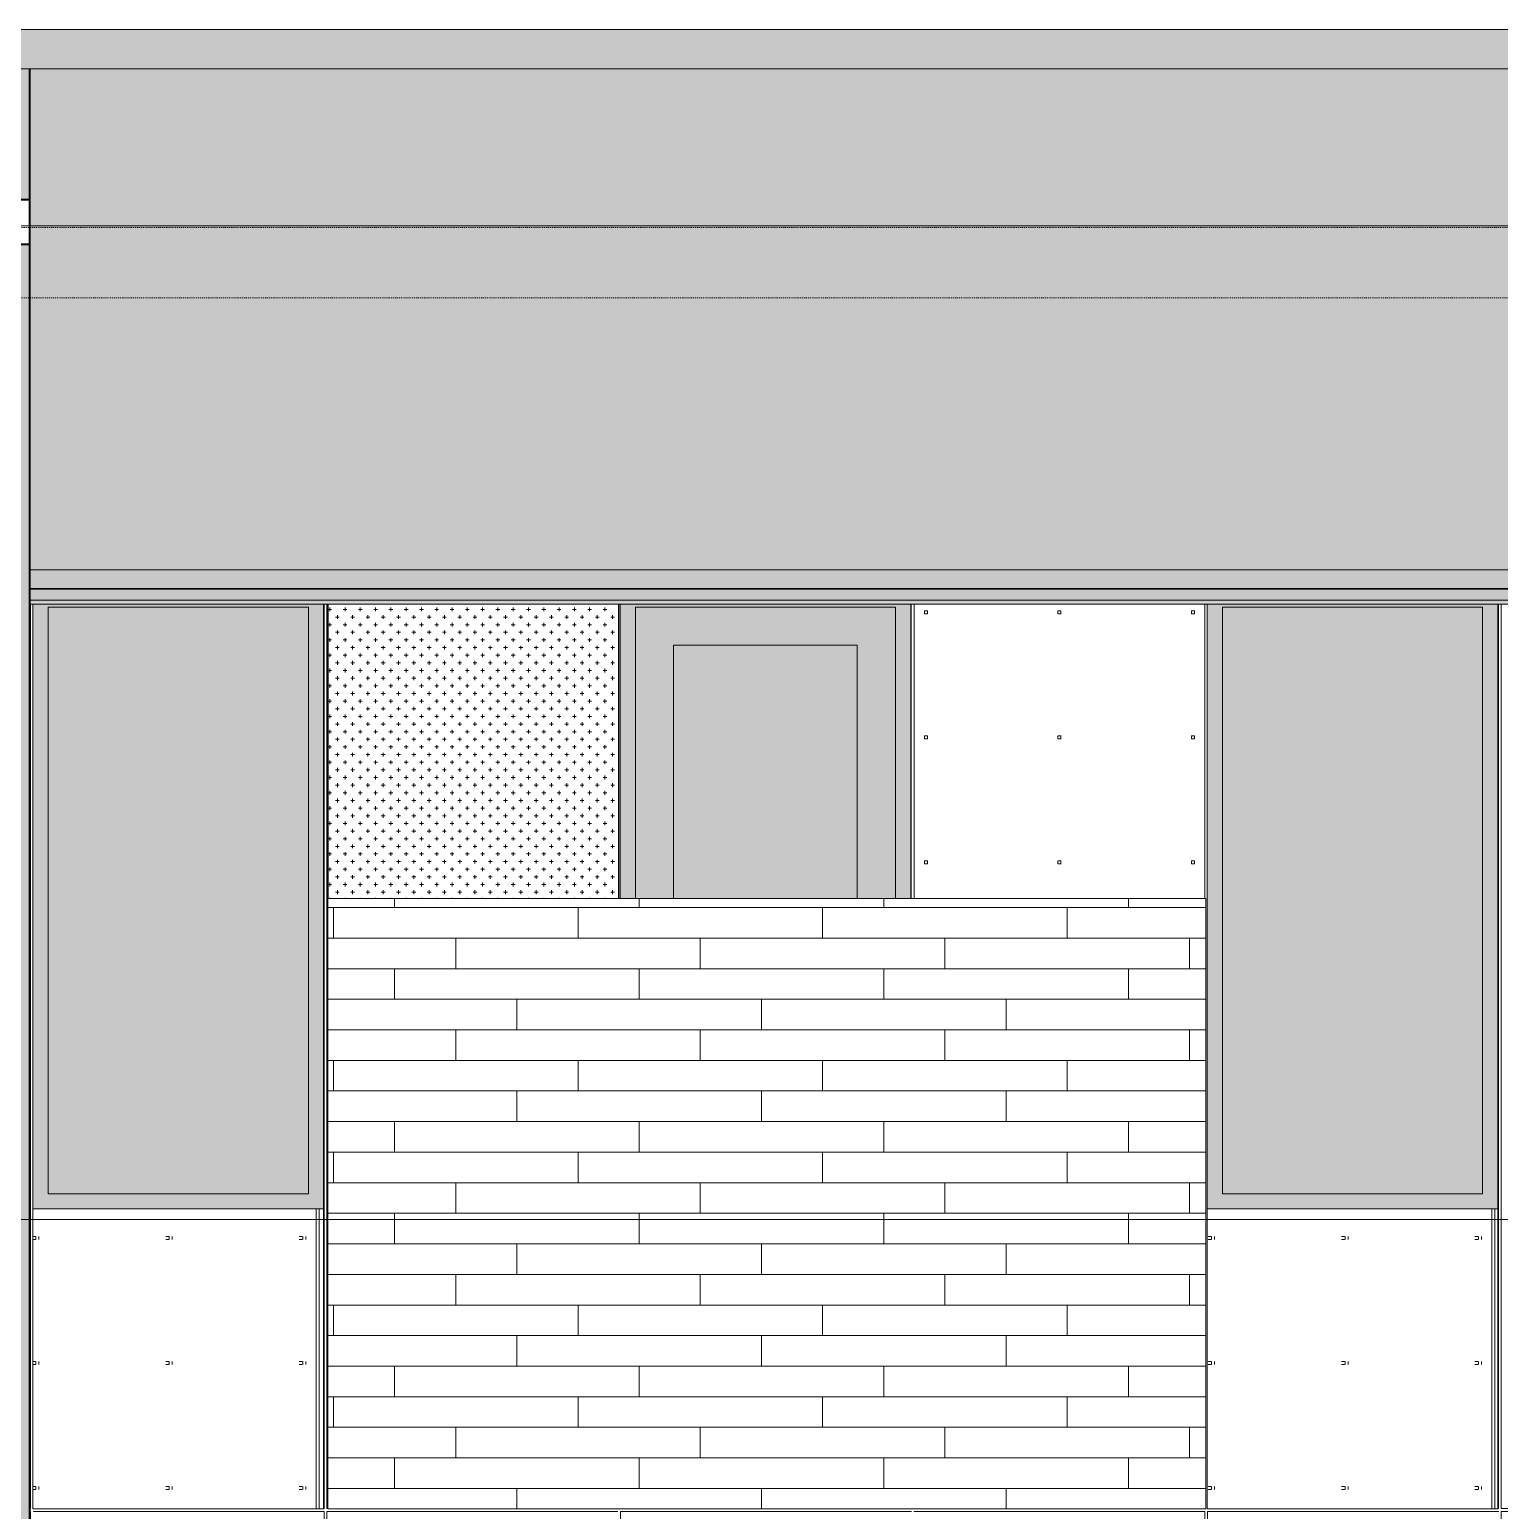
# Model space of a CAD drawing. Header units: inches. Extents: x 1750 to 7619, y -360 to 620.
# Drawn here: x 6423.4 to 6615.6, y 229.9 to 423.7 of the extents above; entities that cross this region are included whole.
import ezdxf

# ---------------------------------------------------------------- set-up
doc = ezdxf.new("R2010")
doc.units = ezdxf.units.IN
doc.header["$MEASUREMENT"] = 0
doc.linetypes.add('Aligning Line 1_8_', pattern=[0.25, 0.125, -0.125])
doc.linetypes.add('Grid Line 1_2_', pattern=[0.875, 0.5, -0.125, 0.125, -0.125])
for name, color, linetype, lineweight in [('0-4', 10, 'Continuous', 5), ('A-FLOR-LEVL-1', 51, 'Grid Line 1_2_', 9), ('A-GENM', 5, 'Continuous', 9), ('A-GLAZ', 151, 'Continuous', 13), ('A-GLAZ-1', 251, 'Continuous', 9), ('A-WALL', 113, 'Continuous', 13), ('A-WALL-PATT-1', 251, 'Continuous', 9), ('G-ANNO-SYMB', 111, 'Aligning Line 1_8_', 9), ('G-ANNO-SYMB-1', 191, 'Aligning Line 1_8_', 9)]:
    doc.layers.add(name, color=color, linetype=linetype, lineweight=lineweight)
pattern_1 = [(0, (6575.1217, 268.8), (0, 4), []), (90, (6575.122, 268.8), (-8, 8), [4, -28]), (90, (6591.122, 272.8), (-8, 8), [4, -28])]

# ---------------------------------------------------------------- blocks, each defined once
blk = doc.blocks.new('CTR - 2nd Phase_rvt-2-BUILDING ELEVATION - NORTH')
at = {"layer": 'A-FLOR-LEVL-1'}
for p, q in [((-12558.48, 398), (-9609.49, 398)), ((-12558.48, 268), (-9609.49, 268))]:
    blk.add_line(p, q, dxfattribs=at)
at = {"layer": 'G-ANNO-SYMB-1'}
blk.add_line((-12461.79, 388.59), (-9706.16, 388.59), dxfattribs=at)
blk = doc.blocks.new('CTR - 1st Phase - Common Walls_rvt-2-BUILDING ELEVATION - NORTH')
at = {"layer": 'A-FLOR-LEVL-1'}
for p, q in [((-12558.48, 398), (-9609.49, 398)), ((-12558.48, 268), (-9609.49, 268))]:
    blk.add_line(p, q, dxfattribs=at)
blk = doc.blocks.new('CTR - 1st Phase -Stairs _ Elevators_rvt-2-BUILDING ELEVATION - NORTH')
at = {"layer": 'A-FLOR-LEVL-1'}
for p, q in [((-12558.48, 398), (-9609.49, 398)), ((-12558.48, 268), (-9609.49, 268))]:
    blk.add_line(p, q, dxfattribs=at)
blk = doc.blocks.new('Basic Wall _ EXT - FIBER CEMENT - LARGE - ___-2162461-BUILDING ELEVATION - NORTH')
at = {"layer": 'A-WALL'}
for points in [[(-10696.47, 350.53), (-10358, 350.53), (-10358, 353), (-10780.78, 353), (-10780.78, 350.53), (-10707.23, 350.53)], [(-10653.41, 350.46), (-10358, 350.5), (-10358, 350.53), (-10780.78, 350.5), (-10780.74, 350.46), (-10665.58, 350.46)], [(-10610.35, 349.02), (-10358, 349.02), (-10358, 350.46), (-10780.78, 350.46), (-10780.78, 349.02), (-10624.8, 349.02)], [(-10358.19, 348.68), (-10358, 348.68), (-10358, 349.02), (-10780.78, 349.02), (-10780.78, 348.68), (-10362.78, 348.68)], [(-10653.41, 348.55), (-10358, 348.59), (-10358, 348.68), (-10780.78, 348.64), (-10780.77, 348.55), (-10664.82, 348.55)]]:
    blk.add_hatch(color=256, dxfattribs=at).paths.add_polyline_path(points, flags=0)
for p, q in [((-10780.78, 350.53), (-10780.78, 353)), ((-10780.78, 353), (-10358, 353)), ((-10780.78, 350.46), (-10780.78, 350.53)), ((-10780.78, 350.53), (-10358, 350.53)), ((-10780.78, 349.02), (-10780.78, 350.46)), ((-10780.78, 350.46), (-10358, 350.46)), ((-10780.78, 348.68), (-10780.78, 349.02)), ((-10780.78, 349.02), (-10358, 349.02)), ((-10780.78, 348.55), (-10780.78, 348.68)), ((-10780.78, 348.53), (-10780.78, 348.55)), ((-10780.78, 348.51), (-10780.78, 348.53)), ((-10780.78, 348.51), (-10358, 348.51))]:
    blk.add_line(p, q, dxfattribs=at)
blk = doc.blocks.new('Basic Wall _ EXT - FIBER CEMENT - SMALL - ___-2145935-BUILDING ELEVATION - NORTH')
at = {"layer": 'A-WALL'}
blk.add_hatch(color=256, dxfattribs=at).paths.add_polyline_path([(-12111.96, 418.54), (-9973.63, 418.54), (-9973.63, 423.66), (-12125.15, 423.66), (-12125.15, 418.54), (-12117.34, 418.54)], flags=0)
for p, q in [((-12125.15, 423.66), (-9973.63, 423.66)), ((-12125.15, 418.54), (-9973.63, 418.54))]:
    blk.add_line(p, q, dxfattribs=at)
blk = doc.blocks.new('_THE_ WINDOW _ DOOR - Door - 3rd floors-2113394-BUILDING ELEVATION - NORTH')
at = {"layer": 'A-GLAZ'}
for points in [[(-10701.6, 310), (-10701.6, 348.12), (-10667.58, 348.12), (-10667.58, 310), (-10665.58, 310), (-10665.58, 348.51), (-10703.6, 348.51), (-10703.6, 310), (-10702.56, 310)], [(-10667.58, 310), (-10667.58, 348.12), (-10701.6, 348.12), (-10701.6, 310), (-10696.6, 310), (-10696.6, 343.12), (-10672.58, 343.12), (-10672.58, 310), (-10670.19, 310)], [(-10672.58, 310), (-10672.58, 343.12), (-10696.6, 343.12), (-10696.6, 310)]]:
    blk.add_hatch(color=256, dxfattribs=at).paths.add_polyline_path(points, flags=0)
for p, q in [((-10703.6, 348.52), (-10703.6, 310)), ((-10701.6, 310), (-10701.6, 348.12)), ((-10701.6, 348.12), (-10667.58, 348.12)), ((-10667.58, 348.12), (-10667.58, 310)), ((-10665.58, 310), (-10665.58, 348.52)), ((-10696.6, 310), (-10696.6, 343.12)), ((-10696.6, 343.12), (-10672.58, 343.12)), ((-10672.58, 343.12), (-10672.58, 310))]:
    blk.add_line(p, q, dxfattribs=at)
blk = doc.blocks.new('_THE_ WINDOW _ DOOR - Window - 3rd Floor-V24-BUILDING ELEVATION - NORTH')
at = {"layer": 'A-GLAZ'}
h = blk.add_hatch(color=256, dxfattribs=at)
h.paths.add_polyline_path([(-10933.81, 269.37), (-10895.79, 269.37), (-10895.79, 348.51), (-10933.81, 348.51), (-10933.81, 343.64)], flags=0)
h.paths.add_polyline_path([(-10931.81, 271.37), (-10931.81, 348.12), (-10897.79, 348.12), (-10897.79, 271.37), (-10911.75, 271.37)], flags=0)
blk.add_hatch(color=256, dxfattribs=at).paths.add_polyline_path([(-10931.81, 271.37), (-10897.79, 271.37), (-10897.79, 348.12), (-10931.81, 348.12), (-10931.81, 305.4)], flags=0)
at = {"layer": 'A-GLAZ-1'}
h = blk.add_hatch(dxfattribs=at)
h.set_pattern_fill('FP_57', color=256, style=0, pattern_type=2)
h.set_pattern_definition([(0, (-10894.05, 287.55), (-38.4, 120.38), [0.392, -38.007]), (0, (-10894.05, 287.95), (-38.4, 120.38), [0.392, -38.007]), (0, (-10894.05, 303.91), (-38.4, 120.38), [0.392, -38.007]), (0, (-10894.05, 304.3), (-38.4, 120.38), [0.392, -38.007]), (0, (-10894.05, 320.27), (-38.4, 120.38), [0.392, -38.007]), (0, (-10894.05, 320.66), (-38.4, 120.38), [0.392, -38.007]), (0, (-10894.05, 336.62), (-38.4, 120.38), [0.392, -38.007]), (0, (-10894.05, 337.02), (-38.4, 120.38), [0.392, -38.007]), (0, (-10894.05, 352.98), (-38.4, 120.38), [0.392, -38.007]), (0, (-10894.05, 353.38), (-38.4, 120.38), [0.392, -38.007]), (0, (-10894.05, 369.34), (-38.4, 120.38), [0.392, -38.007]), (0, (-10894.05, 369.73), (-38.4, 120.375), [0.392, -38.007]), (0, (-10894.05, 385.7), (-38.4, 120.375), [0.392, -38.007]), (0, (-10894.05, 386.09), (-38.4, 120.375), [0.392, -38.007]), (0, (-10894.05, 402.05), (-38.4, 120.375), [0.392, -38.007]), (0, (-10894.05, 402.45), (-38.4, 120.375), [0.392, -38.007]), (0, (-10876.6, 287.55), (-38.4, 120.38), [0.392, -38.007]), (0, (-10876.6, 287.95), (-38.4, 120.38), [0.392, -38.007]), (0, (-10876.6, 303.91), (-38.4, 120.38), [0.392, -38.007]), (0, (-10876.6, 304.3), (-38.4, 120.38), [0.392, -38.007]), (0, (-10876.6, 320.27), (-38.4, 120.38), [0.392, -38.007]), (0, (-10876.6, 320.66), (-38.4, 120.38), [0.392, -38.007]), (0, (-10876.6, 336.62), (-38.4, 120.38), [0.392, -38.007]), (0, (-10876.6, 337.02), (-38.4, 120.38), [0.392, -38.007]), (0, (-10876.6, 352.98), (-38.4, 120.38), [0.392, -38.007]), (0, (-10876.6, 353.38), (-38.4, 120.38), [0.392, -38.007]), (0, (-10876.6, 369.34), (-38.4, 120.375), [0.392, -38.007]), (0, (-10876.6, 369.73), (-38.4, 120.375), [0.392, -38.007]), (0, (-10876.6, 385.7), (-38.4, 120.375), [0.392, -38.007]), (0, (-10876.6, 386.09), (-38.4, 120.375), [0.392, -38.007]), (0, (-10876.6, 402.05), (-38.4, 120.375), [0.392, -38.007]), (0, (-10876.6, 402.45), (-38.4, 120.375), [0.392, -38.007]), (0, (-10859.15, 287.55), (-38.4, 120.38), [0.392, -38.007]), (0, (-10859.15, 287.95), (-38.4, 120.38), [0.392, -38.007]), (0, (-10859.15, 303.91), (-38.4, 120.38), [0.392, -38.007]), (0, (-10859.15, 304.3), (-38.4, 120.38), [0.392, -38.007]), (0, (-10859.15, 320.27), (-38.4, 120.38), [0.392, -38.007]), (0, (-10859.15, 320.66), (-38.4, 120.38), [0.392, -38.007]), (0, (-10859.15, 336.62), (-38.4, 120.38), [0.392, -38.007]), (0, (-10859.15, 337.02), (-38.4, 120.38), [0.392, -38.007]), (0, (-10859.15, 352.98), (-38.4, 120.38), [0.392, -38.007]), (0, (-10859.15, 353.38), (-38.4, 120.38), [0.392, -38.007]), (0, (-10859.15, 369.34), (-38.4, 120.375), [0.392, -38.007]), (0, (-10859.15, 369.73), (-38.4, 120.375), [0.392, -38.007]), (0, (-10859.15, 385.7), (-38.4, 120.375), [0.392, -38.007]), (0, (-10859.15, 386.09), (-38.4, 120.375), [0.392, -38.007]), (0, (-10859.15, 402.05), (-38.4, 120.375), [0.392, -38.007]), (0, (-10859.15, 402.45), (-38.4, 120.375), [0.392, -38.007]), (90, (-10895.79, 285), (-38.4, 2e-15), [120, -0.375]), (90, (-10895.414, 285), (-38.4, 2e-15), [120, -0.375]), (90, (-10894.048, 287.554), (-38.4, 2e-15), [0.392, -119.982]), (90, (-10894.048, 303.91), (-38.4, 2e-15), [0.392, -119.982]), (90, (-10894.048, 320.268), (-38.4, 2e-15), [0.392, -119.982]), (90, (-10894.048, 336.625), (-38.4, 2e-15), [0.392, -119.982]), (90, (-10894.048, 352.982), (-38.4, 2e-15), [0.392, -119.982]), (90, (-10894.048, 369.34), (-38.4, 2e-15), [0.392, -119.982]), (90, (-10894.048, 385.697), (-38.4, 2e-15), [0.392, -119.982]), (90, (-10894.048, 402.054), (-38.4, 2e-15), [0.392, -119.982]), (90, (-10893.656, 287.554), (-38.4, 2e-15), [0.392, -119.982]), (90, (-10893.656, 303.91), (-38.4, 2e-15), [0.392, -119.982]), (90, (-10893.656, 320.268), (-38.4, 2e-15), [0.392, -119.982]), (90, (-10893.656, 336.625), (-38.4, 2e-15), [0.392, -119.982]), (90, (-10893.656, 352.982), (-38.4, 2e-15), [0.392, -119.982]), (90, (-10893.656, 369.34), (-38.4, 2e-15), [0.392, -119.982]), (90, (-10893.656, 385.697), (-38.4, 2e-15), [0.392, -119.982]), (90, (-10893.656, 402.054), (-38.4, 2e-15), [0.392, -119.982]), (90, (-10876.598, 287.554), (-38.4, 2e-15), [0.392, -119.982]), (90, (-10876.598, 303.91), (-38.4, 2e-15), [0.392, -119.982]), (90, (-10876.598, 320.268), (-38.4, 2e-15), [0.392, -119.982]), (90, (-10876.598, 336.625), (-38.4, 2e-15), [0.392, -119.982]), (90, (-10876.598, 352.982), (-38.4, 2e-15), [0.392, -119.982]), (90, (-10876.598, 369.34), (-38.4, 2e-15), [0.392, -119.982]), (90, (-10876.598, 385.697), (-38.4, 2e-15), [0.392, -119.982]), (90, (-10876.598, 402.054), (-38.4, 2e-15), [0.392, -119.982]), (90, (-10876.206, 287.554), (-38.4, 2e-15), [0.392, -119.982]), (90, (-10876.206, 303.91), (-38.4, 2e-15), [0.392, -119.982]), (90, (-10876.206, 320.268), (-38.4, 2e-15), [0.392, -119.982]), (90, (-10876.206, 336.625), (-38.4, 2e-15), [0.392, -119.982]), (90, (-10876.206, 352.982), (-38.4, 2e-15), [0.392, -119.982]), (90, (-10876.206, 369.34), (-38.4, 2e-15), [0.392, -119.982]), (90, (-10876.206, 385.697), (-38.4, 2e-15), [0.392, -119.982]), (90, (-10876.206, 402.054), (-38.4, 2e-15), [0.392, -119.982]), (90, (-10859.148, 287.554), (-38.4, 2e-15), [0.392, -119.982]), (90, (-10859.148, 303.91), (-38.4, 2e-15), [0.392, -119.982]), (90, (-10859.148, 320.268), (-38.4, 2e-15), [0.392, -119.982]), (90, (-10859.148, 336.625), (-38.4, 2e-15), [0.392, -119.982]), (90, (-10859.148, 352.982), (-38.4, 2e-15), [0.392, -119.982]), (90, (-10859.148, 369.34), (-38.4, 2e-15), [0.392, -119.982]), (90, (-10859.148, 385.697), (-38.4, 2e-15), [0.392, -119.982]), (90, (-10859.148, 402.054), (-38.4, 2e-15), [0.392, -119.982]), (90, (-10858.756, 287.554), (-38.4, 2e-15), [0.392, -119.982]), (90, (-10858.756, 303.91), (-38.4, 2e-15), [0.392, -119.982]), (90, (-10858.756, 320.268), (-38.4, 2e-15), [0.392, -119.982]), (90, (-10858.756, 336.625), (-38.4, 2e-15), [0.392, -119.982]), (90, (-10858.756, 352.982), (-38.4, 2e-15), [0.392, -119.982]), (90, (-10858.756, 369.34), (-38.4, 2e-15), [0.392, -119.982]), (90, (-10858.756, 385.697), (-38.4, 2e-15), [0.392, -119.982]), (90, (-10858.756, 402.054), (-38.4, 2e-15), [0.392, -119.982]), (180, (-10857.39, 284.62), (-38.4, 120.38), [38.025, -0.375]), (180, (-10857.39, 285), (-38.4, 120.38), [38.025, -0.375])])
h.paths.add_polyline_path([(-10895.79, 230.12), (-10895.79, 269.37), (-10933.81, 269.37), (-10933.81, 230.12), (-10911.75, 230.12)], flags=0)
at = {"layer": 'A-GLAZ'}
for p, q in [((-10933.81, 348.53), (-10933.81, 269.37)), ((-10931.81, 271.37), (-10931.81, 348.12)), ((-10931.81, 348.12), (-10897.79, 348.12)), ((-10897.79, 348.12), (-10897.79, 271.37)), ((-10895.79, 269.37), (-10895.79, 348.53)), ((-10897.79, 271.37), (-10931.81, 271.37)), ((-10933.81, 269.37), (-10895.79, 269.37)), ((-10933.81, 269.37), (-10933.81, 230.12)), ((-10895.79, 230.12), (-10895.79, 269.37)), ((-10933.81, 230.12), (-10895.79, 230.12))]:
    blk.add_line(p, q, dxfattribs=at)
blk = doc.blocks.new('_THE_ WINDOW _ DOOR - hvac panel - 3rd floor-V44-BUILDING ELEVATION - NORTH')
at = {"layer": 'A-GLAZ-1'}
h = blk.add_hatch(dxfattribs=at)
h.set_pattern_fill('FP_84', color=256, style=0, pattern_type=2)
h.set_pattern_definition([(0, (-10716.601, 294.812), (1, 1), [0.5, -1.5]), (90, (-10716.351, 294.562), (-1, 1), [0.5, -1.5])])
h.paths.add_polyline_path([(-10739.52, 310), (-10703.79, 310), (-10703.79, 348.51), (-10741.81, 348.51), (-10741.81, 310)], flags=0)
at = {"layer": 'A-GLAZ'}
for p, q in [((-10741.81, 348.52), (-10741.81, 310)), ((-10703.79, 310), (-10703.79, 348.52))]:
    blk.add_line(p, q, dxfattribs=at)
blk = doc.blocks.new('_THE_ WINDOW _ DOOR - Window - 3rd Floor-V47-BUILDING ELEVATION - NORTH')
at = {"layer": 'A-GLAZ'}
h = blk.add_hatch(color=256, dxfattribs=at)
h.paths.add_polyline_path([(-10780.4, 269.37), (-10742.38, 269.37), (-10742.38, 348.51), (-10780.4, 348.51), (-10780.4, 343.64)], flags=0)
h.paths.add_polyline_path([(-10778.4, 271.37), (-10778.4, 348.12), (-10744.38, 348.12), (-10744.38, 271.37)], flags=0)
blk.add_hatch(color=256, dxfattribs=at).paths.add_polyline_path([(-10778.4, 271.37), (-10744.38, 271.37), (-10744.38, 348.12), (-10778.4, 348.12), (-10778.4, 305.4)], flags=0)
at = {"layer": 'A-GLAZ-1'}
h = blk.add_hatch(dxfattribs=at)
h.set_pattern_fill('FP_91', color=256, style=0, pattern_type=2)
h.set_pattern_definition([(0, (-10740.64, 287.55), (-38.4, 120.38), [0.392, -38.007]), (0, (-10740.64, 287.95), (-38.4, 120.38), [0.392, -38.007]), (0, (-10740.64, 303.91), (-38.4, 120.38), [0.392, -38.007]), (0, (-10740.64, 304.3), (-38.4, 120.38), [0.392, -38.007]), (0, (-10740.64, 320.27), (-38.4, 120.38), [0.392, -38.007]), (0, (-10740.64, 320.66), (-38.4, 120.38), [0.392, -38.007]), (0, (-10740.64, 336.62), (-38.4, 120.38), [0.392, -38.007]), (0, (-10740.64, 337.02), (-38.4, 120.38), [0.392, -38.007]), (0, (-10740.64, 352.98), (-38.4, 120.38), [0.392, -38.007]), (0, (-10740.64, 353.38), (-38.4, 120.38), [0.392, -38.007]), (0, (-10740.64, 369.34), (-38.4, 120.38), [0.392, -38.007]), (0, (-10740.64, 369.73), (-38.4, 120.375), [0.392, -38.007]), (0, (-10740.64, 385.7), (-38.4, 120.375), [0.392, -38.007]), (0, (-10740.64, 386.09), (-38.4, 120.375), [0.392, -38.007]), (0, (-10740.64, 402.05), (-38.4, 120.375), [0.392, -38.007]), (0, (-10740.64, 402.45), (-38.4, 120.375), [0.392, -38.007]), (0, (-10723.19, 287.55), (-38.4, 120.38), [0.392, -38.007]), (0, (-10723.19, 287.95), (-38.4, 120.38), [0.392, -38.007]), (0, (-10723.19, 303.91), (-38.4, 120.38), [0.392, -38.007]), (0, (-10723.19, 304.3), (-38.4, 120.38), [0.392, -38.007]), (0, (-10723.19, 320.27), (-38.4, 120.38), [0.392, -38.007]), (0, (-10723.19, 320.66), (-38.4, 120.38), [0.392, -38.007]), (0, (-10723.19, 336.62), (-38.4, 120.38), [0.392, -38.007]), (0, (-10723.19, 337.02), (-38.4, 120.38), [0.392, -38.007]), (0, (-10723.19, 352.98), (-38.4, 120.38), [0.392, -38.007]), (0, (-10723.19, 353.38), (-38.4, 120.38), [0.392, -38.007]), (0, (-10723.19, 369.34), (-38.4, 120.375), [0.392, -38.007]), (0, (-10723.19, 369.73), (-38.4, 120.375), [0.392, -38.007]), (0, (-10723.19, 385.7), (-38.4, 120.375), [0.392, -38.007]), (0, (-10723.19, 386.09), (-38.4, 120.375), [0.392, -38.007]), (0, (-10723.19, 402.05), (-38.4, 120.375), [0.392, -38.007]), (0, (-10723.19, 402.45), (-38.4, 120.375), [0.392, -38.007]), (0, (-10705.74, 287.55), (-38.4, 120.38), [0.392, -38.007]), (0, (-10705.74, 287.95), (-38.4, 120.38), [0.392, -38.007]), (0, (-10705.74, 303.91), (-38.4, 120.38), [0.392, -38.007]), (0, (-10705.74, 304.3), (-38.4, 120.38), [0.392, -38.007]), (0, (-10705.74, 320.27), (-38.4, 120.38), [0.392, -38.007]), (0, (-10705.74, 320.66), (-38.4, 120.38), [0.392, -38.007]), (0, (-10705.74, 336.62), (-38.4, 120.38), [0.392, -38.007]), (0, (-10705.74, 337.02), (-38.4, 120.38), [0.392, -38.007]), (0, (-10705.74, 352.98), (-38.4, 120.38), [0.392, -38.007]), (0, (-10705.74, 353.38), (-38.4, 120.38), [0.392, -38.007]), (0, (-10705.74, 369.34), (-38.4, 120.375), [0.392, -38.007]), (0, (-10705.74, 369.73), (-38.4, 120.375), [0.392, -38.007]), (0, (-10705.74, 385.7), (-38.4, 120.375), [0.392, -38.007]), (0, (-10705.74, 386.09), (-38.4, 120.375), [0.392, -38.007]), (0, (-10705.74, 402.05), (-38.4, 120.375), [0.392, -38.007]), (0, (-10705.74, 402.45), (-38.4, 120.375), [0.392, -38.007]), (90, (-10742.377, 285), (-38.4, 2e-15), [120, -0.375]), (90, (-10742.002, 285), (-38.4, 2e-15), [120, -0.375]), (90, (-10740.636, 287.554), (-38.4, 2e-15), [0.392, -119.982]), (90, (-10740.636, 303.91), (-38.4, 2e-15), [0.392, -119.982]), (90, (-10740.636, 320.268), (-38.4, 2e-15), [0.392, -119.982]), (90, (-10740.636, 336.625), (-38.4, 2e-15), [0.392, -119.982]), (90, (-10740.636, 352.982), (-38.4, 2e-15), [0.392, -119.982]), (90, (-10740.636, 369.34), (-38.4, 2e-15), [0.392, -119.982]), (90, (-10740.636, 385.697), (-38.4, 2e-15), [0.392, -119.982]), (90, (-10740.636, 402.054), (-38.4, 2e-15), [0.392, -119.982]), (90, (-10740.243, 287.554), (-38.4, 2e-15), [0.392, -119.982]), (90, (-10740.243, 303.91), (-38.4, 2e-15), [0.392, -119.982]), (90, (-10740.243, 320.268), (-38.4, 2e-15), [0.392, -119.982]), (90, (-10740.243, 336.625), (-38.4, 2e-15), [0.392, -119.982]), (90, (-10740.243, 352.982), (-38.4, 2e-15), [0.392, -119.982]), (90, (-10740.243, 369.34), (-38.4, 2e-15), [0.392, -119.982]), (90, (-10740.243, 385.697), (-38.4, 2e-15), [0.392, -119.982]), (90, (-10740.243, 402.054), (-38.4, 2e-15), [0.392, -119.982]), (90, (-10723.186, 287.554), (-38.4, 2e-15), [0.392, -119.982]), (90, (-10723.186, 303.91), (-38.4, 2e-15), [0.392, -119.982]), (90, (-10723.186, 320.268), (-38.4, 2e-15), [0.392, -119.982]), (90, (-10723.186, 336.625), (-38.4, 2e-15), [0.392, -119.982]), (90, (-10723.186, 352.982), (-38.4, 2e-15), [0.392, -119.982]), (90, (-10723.186, 369.34), (-38.4, 2e-15), [0.392, -119.982]), (90, (-10723.186, 385.697), (-38.4, 2e-15), [0.392, -119.982]), (90, (-10723.186, 402.054), (-38.4, 2e-15), [0.392, -119.982]), (90, (-10722.793, 287.554), (-38.4, 2e-15), [0.392, -119.982]), (90, (-10722.793, 303.91), (-38.4, 2e-15), [0.392, -119.982]), (90, (-10722.793, 320.268), (-38.4, 2e-15), [0.392, -119.982]), (90, (-10722.793, 336.625), (-38.4, 2e-15), [0.392, -119.982]), (90, (-10722.793, 352.982), (-38.4, 2e-15), [0.392, -119.982]), (90, (-10722.793, 369.34), (-38.4, 2e-15), [0.392, -119.982]), (90, (-10722.793, 385.697), (-38.4, 2e-15), [0.392, -119.982]), (90, (-10722.793, 402.054), (-38.4, 2e-15), [0.392, -119.982]), (90, (-10705.736, 287.554), (-38.4, 2e-15), [0.392, -119.982]), (90, (-10705.736, 303.91), (-38.4, 2e-15), [0.392, -119.982]), (90, (-10705.736, 320.268), (-38.4, 2e-15), [0.392, -119.982]), (90, (-10705.736, 336.625), (-38.4, 2e-15), [0.392, -119.982]), (90, (-10705.736, 352.982), (-38.4, 2e-15), [0.392, -119.982]), (90, (-10705.736, 369.34), (-38.4, 2e-15), [0.392, -119.982]), (90, (-10705.736, 385.697), (-38.4, 2e-15), [0.392, -119.982]), (90, (-10705.736, 402.054), (-38.4, 2e-15), [0.392, -119.982]), (90, (-10705.343, 287.554), (-38.4, 2e-15), [0.392, -119.982]), (90, (-10705.343, 303.91), (-38.4, 2e-15), [0.392, -119.982]), (90, (-10705.343, 320.268), (-38.4, 2e-15), [0.392, -119.982]), (90, (-10705.343, 336.625), (-38.4, 2e-15), [0.392, -119.982]), (90, (-10705.343, 352.982), (-38.4, 2e-15), [0.392, -119.982]), (90, (-10705.343, 369.34), (-38.4, 2e-15), [0.392, -119.982]), (90, (-10705.343, 385.697), (-38.4, 2e-15), [0.392, -119.982]), (90, (-10705.343, 402.054), (-38.4, 2e-15), [0.392, -119.982]), (180, (-10703.98, 284.62), (-38.4, 120.38), [38.025, -0.375]), (180, (-10703.98, 285), (-38.4, 120.38), [38.025, -0.375])])
h.paths.add_polyline_path([(-10780.4, 230.12), (-10742.38, 230.12), (-10742.38, 269.37), (-10780.4, 269.37), (-10780.4, 251.94)], flags=0)
at = {"layer": 'A-GLAZ'}
for p, q in [((-10780.4, 348.52), (-10780.4, 269.37)), ((-10778.4, 271.37), (-10778.4, 348.12)), ((-10778.4, 348.12), (-10744.38, 348.12)), ((-10744.38, 348.12), (-10744.38, 271.37)), ((-10742.38, 269.37), (-10742.38, 348.52)), ((-10744.38, 271.37), (-10778.4, 271.37)), ((-10780.4, 269.37), (-10742.38, 269.37)), ((-10780.4, 269.37), (-10780.4, 230.12)), ((-10742.38, 230.12), (-10742.38, 269.37)), ((-10780.4, 230.12), (-10742.38, 230.12))]:
    blk.add_line(p, q, dxfattribs=at)
blk = doc.blocks.new('Family1 - SCUPPER-2154893-BUILDING ELEVATION - NORTH')
at = {"layer": 'A-GENM'}
for points in [[(-11673.85, 401.5), (-11673.85, 418.54), (-11673.98, 418.54), (-11673.98, 401.5)], [(-11673.85, 401.5), (-11664.1, 401.5), (-11664.1, 418.54), (-11673.85, 418.54), (-11673.85, 401.75)], [(-11664.1, 401.5), (-11663.98, 401.5), (-11663.98, 418.54), (-11664.1, 418.54), (-11664.1, 403)], [(-11673.98, 109.75), (-11673.85, 109.75), (-11673.85, 395.5), (-11673.98, 395.5), (-11673.98, 109.87)], [(-11673.85, 109.87), (-11664.1, 109.88), (-11664.1, 395.5), (-11673.85, 395.5), (-11673.85, 110)], [(-11664.1, 109.75), (-11663.98, 109.75), (-11663.98, 395.5), (-11664.1, 395.5), (-11664.1, 109.76)]]:
    blk.add_hatch(color=256, dxfattribs=at).paths.add_polyline_path(points, flags=0)
h = blk.add_hatch(color=256, dxfattribs=at)
h.paths.add_polyline_path([(-11664.1, 395.5), (-11663.98, 395.5), (-11663.98, 401.5), (-11673.98, 401.5), (-11673.98, 395.5), (-11673.85, 395.5)], flags=0)
h.paths.add_polyline_path([(-11673.85, 395.62), (-11673.85, 401.37), (-11664.1, 401.37), (-11664.1, 395.62)], flags=0)
for p, q in [((-11673.98, 401.5), (-11673.98, 418.54)), ((-11673.85, 401.5), (-11673.85, 418.54)), ((-11664.1, 401.5), (-11664.1, 418.54)), ((-11663.98, 401.5), (-11663.98, 418.54)), ((-11663.98, 401.5), (-11673.98, 401.5)), ((-11673.98, 401.5), (-11673.98, 395.5)), ((-11673.85, 395.62), (-11673.85, 401.37)), ((-11673.85, 401.37), (-11664.1, 401.37)), ((-11664.1, 401.37), (-11664.1, 395.62)), ((-11663.98, 395.5), (-11663.98, 401.5)), ((-11673.98, 353), (-11673.98, 395.5)), ((-11673.98, 395.5), (-11663.98, 395.5)), ((-11664.1, 395.62), (-11673.85, 395.62)), ((-11673.85, 109.75), (-11673.85, 395.5)), ((-11664.1, 109.75), (-11664.1, 395.5)), ((-11663.98, 353), (-11663.98, 395.5)), ((-11673.98, 109.75), (-11673.98, 348.52)), ((-11663.98, 109.75), (-11663.98, 348.52)), ((-11673.85, 109.75), (-11673.98, 109.75)), ((-11663.98, 109.75), (-11664.1, 109.75))]:
    blk.add_line(p, q, dxfattribs=at)

msp = doc.modelspace()

# ---------------------------------------------------------------- hatches: boundary and pattern name
at = {"layer": 'A-WALL-PATT-1'}
h = msp.add_hatch(dxfattribs=at)
h.set_pattern_fill('FP_44', color=256, style=0, pattern_type=2)
h.set_pattern_definition([(0, (7231.625, -119.146), (-38.4, 76.8), [0.392, -38.007]), (0, (7231.625, -118.754), (-38.4, 76.8), [0.392, -38.007]), (0, (7231.625, -109.546), (-38.4, 76.8), [0.392, -38.007]), (0, (7231.625, -109.154), (-38.4, 76.8), [0.392, -38.007]), (0, (7231.625, -99.946), (-38.4, 76.8), [0.392, -38.007]), (0, (7231.625, -99.554), (-38.4, 76.8), [0.392, -38.007]), (0, (7231.625, -90.346), (-38.4, 76.8), [0.392, -38.007]), (0, (7231.625, -89.954), (-38.4, 76.8), [0.392, -38.007]), (0, (7231.625, -80.746), (-38.4, 76.8), [0.392, -38.007]), (0, (7231.625, -80.354), (-38.4, 76.8), [0.392, -38.007]), (0, (7231.625, -71.146), (-38.4, 76.8), [0.392, -38.007]), (0, (7231.625, -70.754), (-38.4, 76.8), [0.392, -38.007]), (0, (7231.625, -61.546), (-38.4, 76.8), [0.392, -38.007]), (0, (7231.625, -61.154), (-38.4, 76.8), [0.392, -38.007]), (0, (7231.625, -51.946), (-38.4, 76.8), [0.392, -38.007]), (0, (7231.625, -51.554), (-38.4, 76.8), [0.392, -38.007]), (0, (7266.525, -119.146), (-38.4, 76.8), [0.392, -38.007]), (0, (7266.525, -118.754), (-38.4, 76.8), [0.392, -38.007]), (0, (7266.525, -109.546), (-38.4, 76.8), [0.392, -38.007]), (0, (7266.525, -109.154), (-38.4, 76.8), [0.392, -38.007]), (0, (7266.525, -99.946), (-38.4, 76.8), [0.392, -38.007]), (0, (7266.525, -99.554), (-38.4, 76.8), [0.392, -38.007]), (0, (7266.525, -90.346), (-38.4, 76.8), [0.392, -38.007]), (0, (7266.525, -89.954), (-38.4, 76.8), [0.392, -38.007]), (0, (7266.525, -80.746), (-38.4, 76.8), [0.392, -38.007]), (0, (7266.525, -80.354), (-38.4, 76.8), [0.392, -38.007]), (0, (7266.525, -71.146), (-38.4, 76.8), [0.392, -38.007]), (0, (7266.525, -70.754), (-38.4, 76.8), [0.392, -38.007]), (0, (7266.525, -61.546), (-38.4, 76.8), [0.392, -38.007]), (0, (7266.525, -61.154), (-38.4, 76.8), [0.392, -38.007]), (0, (7266.525, -51.946), (-38.4, 76.8), [0.392, -38.007]), (0, (7266.525, -51.554), (-38.4, 76.8), [0.392, -38.007]), (90, (7229.884, -123.75), (-38.4, 2e-15), [76.8, 0, 0, 0]), (90, (7230.26, -123.75), (-38.4, 2e-15), [76.8, 0, 0, 0]), (90, (7231.625, -119.146), (-38.4, 2e-15), [0.392, -76.407]), (90, (7231.625, -109.546), (-38.4, 2e-15), [0.392, -76.407]), (90, (7231.625, -99.946), (-38.4, 2e-15), [0.392, -76.407]), (90, (7231.625, -90.346), (-38.4, 2e-15), [0.392, -76.407]), (90, (7231.625, -80.746), (-38.4, 2e-15), [0.392, -76.407]), (90, (7231.625, -71.146), (-38.4, 2e-15), [0.392, -76.407]), (90, (7231.625, -61.546), (-38.4, 2e-15), [0.392, -76.407]), (90, (7231.625, -51.946), (-38.4, 2e-15), [0.392, -76.407]), (90, (7232.018, -119.146), (-38.4, 2e-15), [0.392, -76.407]), (90, (7232.018, -109.546), (-38.4, 2e-15), [0.392, -76.407]), (90, (7232.018, -99.946), (-38.4, 2e-15), [0.392, -76.407]), (90, (7232.018, -90.346), (-38.4, 2e-15), [0.392, -76.407]), (90, (7232.018, -80.746), (-38.4, 2e-15), [0.392, -76.407]), (90, (7232.018, -71.146), (-38.4, 2e-15), [0.392, -76.407]), (90, (7232.018, -61.546), (-38.4, 2e-15), [0.392, -76.407]), (90, (7232.018, -51.946), (-38.4, 2e-15), [0.392, -76.407]), (90, (7266.525, -119.146), (-38.4, 2e-15), [0.392, -76.407]), (90, (7266.525, -109.546), (-38.4, 2e-15), [0.392, -76.407]), (90, (7266.525, -99.946), (-38.4, 2e-15), [0.392, -76.407]), (90, (7266.525, -90.346), (-38.4, 2e-15), [0.392, -76.407]), (90, (7266.525, -80.746), (-38.4, 2e-15), [0.392, -76.407]), (90, (7266.525, -71.146), (-38.4, 2e-15), [0.392, -76.407]), (90, (7266.525, -61.546), (-38.4, 2e-15), [0.392, -76.407]), (90, (7266.525, -51.946), (-38.4, 2e-15), [0.392, -76.407]), (90, (7266.918, -119.146), (-38.4, 2e-15), [0.392, -76.407]), (90, (7266.918, -109.546), (-38.4, 2e-15), [0.392, -76.407]), (90, (7266.918, -99.946), (-38.4, 2e-15), [0.392, -76.407]), (90, (7266.918, -90.346), (-38.4, 2e-15), [0.392, -76.407]), (90, (7266.918, -80.746), (-38.4, 2e-15), [0.392, -76.407]), (90, (7266.918, -71.146), (-38.4, 2e-15), [0.392, -76.407]), (90, (7266.918, -61.546), (-38.4, 2e-15), [0.392, -76.407]), (90, (7266.918, -51.946), (-38.4, 2e-15), [0.392, -76.407]), (180, (7268.28, -123.75), (-38.4, 76.8), [38.025, -0.375]), (180, (7268.28, -114.15), (-38.4, 76.8), [38.025, -0.375]), (180, (7268.28, -104.55), (-38.4, 76.8), [38.025, -0.375]), (180, (7268.28, -94.95), (-38.4, 76.8), [38.025, -0.375]), (180, (7268.28, -85.35), (-38.4, 76.8), [38.025, -0.375]), (180, (7268.28, -75.75), (-38.4, 76.8), [38.025, -0.375]), (180, (7268.28, -66.15), (-38.4, 76.8), [38.025, -0.375]), (180, (7268.28, -56.55), (-38.4, 76.8), [38.025, -0.375])])
h.paths.add_polyline_path([(5094.5213, 353), (5530.2588, 353), (5530.2588, 418.5388), (5094.5213, 418.5388), (5094.5213, 355.098)], flags=0)
h.paths.add_polyline_path([(5861.9185, 353), (6106.2588, 353), (6106.2588, 418.5388), (5857.8338, 418.5388), (5857.8338, 353)], flags=0)
h.paths.add_polyline_path([(6116.2588, 353), (6413.4588, 353), (6413.4588, 418.5388), (6116.2588, 418.5388), (6116.2588, 355.098)], flags=0)
h.paths.add_polyline_path([(7223.5882, 353), (7224.0463, 353), (7224.0463, 418.5388), (6856.2338, 418.5388), (6856.2338, 353), (7218.2062, 353)], flags=0)
h.paths.add_polyline_path([(5840.3902, 353), (5847.8338, 353), (5847.8338, 418.5388), (5540.2588, 418.5388), (5540.2588, 353), (5836.5324, 353)], flags=0)
h.paths.add_polyline_path([(6423.4588, 353), (6846.2338, 353), (6846.2338, 418.5388), (6423.4588, 418.5388), (6423.4588, 355.098)], flags=0)
h = msp.add_hatch(dxfattribs=at)
h.set_pattern_fill('FP_46', color=256, style=0, pattern_type=2)
h.set_pattern_definition([(0, (7193.2, 112.3), (-38.4, 120.375), [0.392, -38.007]), (0, (7193.2, 112.7), (-38.4, 120.375), [0.392, -38.007]), (0, (7193.2, 128.66), (-38.4, 120.375), [0.392, -38.007]), (0, (7193.2, 129.05), (-38.4, 120.375), [0.392, -38.007]), (0, (7193.2, 145.02), (-38.4, 120.375), [0.392, -38.007]), (0, (7193.2, 145.41), (-38.4, 120.375), [0.392, -38.007]), (0, (7193.2, 161.38), (-38.4, 120.375), [0.392, -38.007]), (0, (7193.2, 161.77), (-38.4, 120.375), [0.392, -38.007]), (0, (7193.2, 177.73), (-38.4, 120.375), [0.392, -38.007]), (0, (7193.2, 178.12), (-38.4, 120.375), [0.392, -38.007]), (0, (7193.2, 194.09), (-38.4, 120.375), [0.392, -38.007]), (0, (7193.2, 194.48), (-38.4, 120.375), [0.392, -38.007]), (0, (7193.2, 210.45), (-38.4, 120.375), [0.392, -38.007]), (0, (7193.2, 210.84), (-38.4, 120.375), [0.392, -38.007]), (0, (7193.2, 226.8), (-38.4, 120.375), [0.392, -38.007]), (0, (7193.2, 227.2), (-38.4, 120.375), [0.392, -38.007]), (0, (7210.65, 112.3), (-38.4, 120.375), [0.392, -38.007]), (0, (7210.65, 112.7), (-38.4, 120.375), [0.392, -38.007]), (0, (7210.65, 128.66), (-38.4, 120.375), [0.392, -38.007]), (0, (7210.65, 129.05), (-38.4, 120.375), [0.392, -38.007]), (0, (7210.65, 145.02), (-38.4, 120.375), [0.392, -38.007]), (0, (7210.65, 145.41), (-38.4, 120.375), [0.392, -38.007]), (0, (7210.65, 161.38), (-38.4, 120.375), [0.392, -38.007]), (0, (7210.65, 161.77), (-38.4, 120.375), [0.392, -38.007]), (0, (7210.65, 177.73), (-38.4, 120.375), [0.392, -38.007]), (0, (7210.65, 178.12), (-38.4, 120.375), [0.392, -38.007]), (0, (7210.65, 194.09), (-38.4, 120.375), [0.392, -38.007]), (0, (7210.65, 194.48), (-38.4, 120.375), [0.392, -38.007]), (0, (7210.65, 210.45), (-38.4, 120.375), [0.392, -38.007]), (0, (7210.65, 210.84), (-38.4, 120.375), [0.392, -38.007]), (0, (7210.65, 226.8), (-38.4, 120.375), [0.392, -38.007]), (0, (7210.65, 227.2), (-38.4, 120.375), [0.392, -38.007]), (0, (7228.1, 112.3), (-38.4, 120.375), [0.392, -38.007]), (0, (7228.1, 112.7), (-38.4, 120.375), [0.392, -38.007]), (0, (7228.1, 128.66), (-38.4, 120.375), [0.392, -38.007]), (0, (7228.1, 129.05), (-38.4, 120.375), [0.392, -38.007]), (0, (7228.1, 145.02), (-38.4, 120.375), [0.392, -38.007]), (0, (7228.1, 145.41), (-38.4, 120.375), [0.392, -38.007]), (0, (7228.1, 161.38), (-38.4, 120.375), [0.392, -38.007]), (0, (7228.1, 161.77), (-38.4, 120.375), [0.392, -38.007]), (0, (7228.1, 177.73), (-38.4, 120.375), [0.392, -38.007]), (0, (7228.1, 178.12), (-38.4, 120.375), [0.392, -38.007]), (0, (7228.1, 194.09), (-38.4, 120.375), [0.392, -38.007]), (0, (7228.1, 194.48), (-38.4, 120.375), [0.392, -38.007]), (0, (7228.1, 210.45), (-38.4, 120.375), [0.392, -38.007]), (0, (7228.1, 210.84), (-38.4, 120.375), [0.392, -38.007]), (0, (7228.1, 226.8), (-38.4, 120.375), [0.392, -38.007]), (0, (7228.1, 227.2), (-38.4, 120.375), [0.392, -38.007]), (90, (7191.46, 109.75), (-38.4, 2e-15), [120, -0.375]), (90, (7191.834, 109.75), (-38.4, 2e-15), [120, -0.375]), (90, (7193.2, 112.304), (-38.4, 2e-15), [0.392, -119.982]), (90, (7193.2, 128.66), (-38.4, 2e-15), [0.392, -119.982]), (90, (7193.2, 145.018), (-38.4, 2e-15), [0.392, -119.982]), (90, (7193.2, 161.375), (-38.4, 2e-15), [0.392, -119.982]), (90, (7193.2, 177.732), (-38.4, 2e-15), [0.392, -119.982]), (90, (7193.2, 194.09), (-38.4, 2e-15), [0.392, -119.982]), (90, (7193.2, 210.447), (-38.4, 2e-15), [0.392, -119.982]), (90, (7193.2, 226.804), (-38.4, 2e-15), [0.392, -119.982]), (90, (7193.593, 112.304), (-38.4, 2e-15), [0.392, -119.982]), (90, (7193.593, 128.66), (-38.4, 2e-15), [0.392, -119.982]), (90, (7193.593, 145.018), (-38.4, 2e-15), [0.392, -119.982]), (90, (7193.593, 161.375), (-38.4, 2e-15), [0.392, -119.982]), (90, (7193.593, 177.732), (-38.4, 2e-15), [0.392, -119.982]), (90, (7193.593, 194.09), (-38.4, 2e-15), [0.392, -119.982]), (90, (7193.593, 210.447), (-38.4, 2e-15), [0.392, -119.982]), (90, (7193.593, 226.804), (-38.4, 2e-15), [0.392, -119.982]), (90, (7210.65, 112.304), (-38.4, 2e-15), [0.392, -119.982]), (90, (7210.65, 128.66), (-38.4, 2e-15), [0.392, -119.982]), (90, (7210.65, 145.018), (-38.4, 2e-15), [0.392, -119.982]), (90, (7210.65, 161.375), (-38.4, 2e-15), [0.392, -119.982]), (90, (7210.65, 177.732), (-38.4, 2e-15), [0.392, -119.982]), (90, (7210.65, 194.09), (-38.4, 2e-15), [0.392, -119.982]), (90, (7210.65, 210.447), (-38.4, 2e-15), [0.392, -119.982]), (90, (7210.65, 226.804), (-38.4, 2e-15), [0.392, -119.982]), (90, (7211.043, 112.304), (-38.4, 2e-15), [0.392, -119.982]), (90, (7211.043, 128.66), (-38.4, 2e-15), [0.392, -119.982]), (90, (7211.043, 145.018), (-38.4, 2e-15), [0.392, -119.982]), (90, (7211.043, 161.375), (-38.4, 2e-15), [0.392, -119.982]), (90, (7211.043, 177.732), (-38.4, 2e-15), [0.392, -119.982]), (90, (7211.043, 194.09), (-38.4, 2e-15), [0.392, -119.982]), (90, (7211.043, 210.447), (-38.4, 2e-15), [0.392, -119.982]), (90, (7211.043, 226.804), (-38.4, 2e-15), [0.392, -119.982]), (90, (7228.1, 112.304), (-38.4, 2e-15), [0.392, -119.982]), (90, (7228.1, 128.66), (-38.4, 2e-15), [0.392, -119.982]), (90, (7228.1, 145.018), (-38.4, 2e-15), [0.392, -119.982]), (90, (7228.1, 161.375), (-38.4, 2e-15), [0.392, -119.982]), (90, (7228.1, 177.732), (-38.4, 2e-15), [0.392, -119.982]), (90, (7228.1, 194.09), (-38.4, 2e-15), [0.392, -119.982]), (90, (7228.1, 210.447), (-38.4, 2e-15), [0.392, -119.982]), (90, (7228.1, 226.804), (-38.4, 2e-15), [0.392, -119.982]), (90, (7228.493, 112.304), (-38.4, 2e-15), [0.392, -119.982]), (90, (7228.493, 128.66), (-38.4, 2e-15), [0.392, -119.982]), (90, (7228.493, 145.018), (-38.4, 2e-15), [0.392, -119.982]), (90, (7228.493, 161.375), (-38.4, 2e-15), [0.392, -119.982]), (90, (7228.493, 177.732), (-38.4, 2e-15), [0.392, -119.982]), (90, (7228.493, 194.09), (-38.4, 2e-15), [0.392, -119.982]), (90, (7228.493, 210.447), (-38.4, 2e-15), [0.392, -119.982]), (90, (7228.493, 226.804), (-38.4, 2e-15), [0.392, -119.982]), (180, (7229.86, 109.38), (-38.4, 120.375), [38.025, -0.375]), (180, (7229.86, 109.75), (-38.4, 120.375), [38.025, -0.375])])
h.paths.add_polyline_path([(6577.0588, 109.75), (6577.6213, 109.7905), (6577.6213, 229.75), (6615.6463, 229.75), (6615.6463, 109.75), (6692.8213, 109.75), (6692.8213, 229.75), (6730.8463, 229.75), (6730.8463, 109.75), (6808.0213, 109.75), (6808.0213, 229.75), (6846.0463, 229.75), (6846.0463, 109.75), (6846.2338, 109.75), (6846.2294, 348.5081), (6846.0463, 348.5081), (6846.0458, 230.125), (6808.0213, 230.125), (6808.0213, 348.5081), (6769.0588, 348.5081), (6769.0588, 230.125), (6731.0338, 230.125), (6731.0338, 348.5081), (6730.6588, 348.5081), (6730.6588, 230.125), (6692.6338, 230.125), (6692.6338, 348.5081), (6615.4588, 348.5081), (6615.4588, 230.125), (6577.4338, 230.125), (6577.4338, 348.5081), (6538.6588, 348.5081), (6538.6588, 310), (6577.2463, 310), (6577.2463, 230.125), (6462.4213, 230.125), (6462.4101, 348.5081), (6461.8588, 348.5081), (6461.8588, 230.125), (6423.8338, 230.125), (6423.8338, 348.5081), (6423.4588, 348.5081), (6423.4588, 109.75), (6423.6463, 109.7923), (6423.6463, 229.75), (6461.6713, 229.75), (6461.6713, 109.75), (6462.4213, 109.75), (6462.4213, 229.75), (6500.4463, 229.75), (6500.4463, 109.75), (6500.8213, 109.75), (6500.8213, 229.75), (6538.8463, 229.75), (6538.8463, 109.75), (6539.0338, 109.75), (6539.0338, 229.75), (6577.0588, 229.75), (6577.0588, 109.7913)], flags=0)
h.paths.add_polyline_path([(6500.5381, 310), (6500.6338, 310), (6500.6338, 348.5081), (6500.4463, 348.5081), (6500.4463, 310)], flags=0)
h = msp.add_hatch(dxfattribs=at)
h.set_pattern_fill('FP_64', color=256, style=0, pattern_type=2)
h.set_pattern_definition(pattern_1)
h.paths.add_polyline_path([(6464.713, 230.125), (6466.6713, 230.125), (6466.6713, 310), (6462.4213, 310), (6462.4213, 230.125), (6463.1713, 230.125)], flags=0)
h = msp.add_hatch(dxfattribs=at)
h.set_pattern_fill('FP_64', color=256, style=0, pattern_type=2)
h.set_pattern_definition(pattern_1)
h.paths.add_polyline_path([(6572.9963, 230.125), (6572.9963, 310), (6466.6713, 310), (6466.6713, 230.125), (6550.8265, 230.125)], flags=0)
h = msp.add_hatch(dxfattribs=at)
h.set_pattern_fill('FP_64', color=256, style=0, pattern_type=2)
h.set_pattern_definition(pattern_1)
h.paths.add_polyline_path([(6577.2463, 230.125), (6577.2463, 310), (6572.9963, 310), (6572.9963, 230.125), (6576.6786, 230.125)], flags=0)

# ---------------------------------------------------------------- linework, layer by layer
at = {"layer": 'A-FLOR-LEVL-1'}
for p, q in [((4646.5044, 398), (7593.9954, 398)), ((4646.5044, 268), (7593.9954, 268))]:
    msp.add_line(p, q, dxfattribs=at)
at = {"layer": 'A-WALL'}
for p, q in [((6423.4588, 418.5388), (6423.4588, 401.4999)), ((6423.4588, 395.4999), (6423.4588, 353)), ((6423.4588, 348.5165), (6423.4588, 109.75)), ((6462.4213, 230.125), (6462.4213, 348.5177)), ((6500.4463, 348.5189), (6500.4463, 310)), ((6577.2463, 310), (6462.4213, 310)), ((6577.2463, 310), (6577.2463, 230.125)), ((6423.8338, 230.125), (6423.8338, 269.375)), ((6461.8588, 269.375), (6461.8588, 230.125)), ((6577.4338, 230.125), (6577.4338, 269.375)), ((6615.4588, 269.375), (6615.4588, 230.125)), ((6461.8588, 230.125), (6423.8338, 230.125)), ((6462.4213, 230.125), (6577.2463, 230.125)), ((6615.4588, 230.125), (6577.4338, 230.125))]:
    msp.add_line(p, q, dxfattribs=at)
at = {"layer": 'G-ANNO-SYMB'}
msp.add_line((7498.075, 397.7608), (4742.443, 397.7608), dxfattribs=at)

# ---------------------------------------------------------------- block references
at = {"layer": '0-4'}
for name in ['CTR - 2nd Phase_rvt-2-BUILDING ELEVATION - NORTH', 'CTR - 1st Phase - Common Walls_rvt-2-BUILDING ELEVATION - NORTH', 'CTR - 1st Phase -Stairs _ Elevators_rvt-2-BUILDING ELEVATION - NORTH']:
    msp.add_blockref(name, (17204.2357, 0), dxfattribs=at)
at = {"layer": 'A-GENM'}
msp.add_blockref('Family1 - SCUPPER-2154893-BUILDING ELEVATION - NORTH', (18087.4357, 0), dxfattribs=at)
at = {"layer": 'A-GLAZ'}
for name, p in [('_THE_ WINDOW _ DOOR - Window - 3rd Floor-V47-BUILDING ELEVATION - NORTH', (17204.2357, 0)), ('_THE_ WINDOW _ DOOR - hvac panel - 3rd floor-V44-BUILDING ELEVATION - NORTH', (17204.2357, 0)), ('_THE_ WINDOW _ DOOR - Door - 3rd floors-2113394-BUILDING ELEVATION - NORTH', (17204.2357, 0)), ('_THE_ WINDOW _ DOOR - Window - 3rd Floor-V24-BUILDING ELEVATION - NORTH', (17511.2482, 0))]:
    msp.add_blockref(name, p, dxfattribs=at)
at = {"layer": 'A-WALL'}
for name in ['Basic Wall _ EXT - FIBER CEMENT - SMALL - ___-2145935-BUILDING ELEVATION - NORTH', 'Basic Wall _ EXT - FIBER CEMENT - LARGE - ___-2162461-BUILDING ELEVATION - NORTH']:
    msp.add_blockref(name, (17204.2357, 0), dxfattribs=at)

doc.saveas('drawing.dxf')
